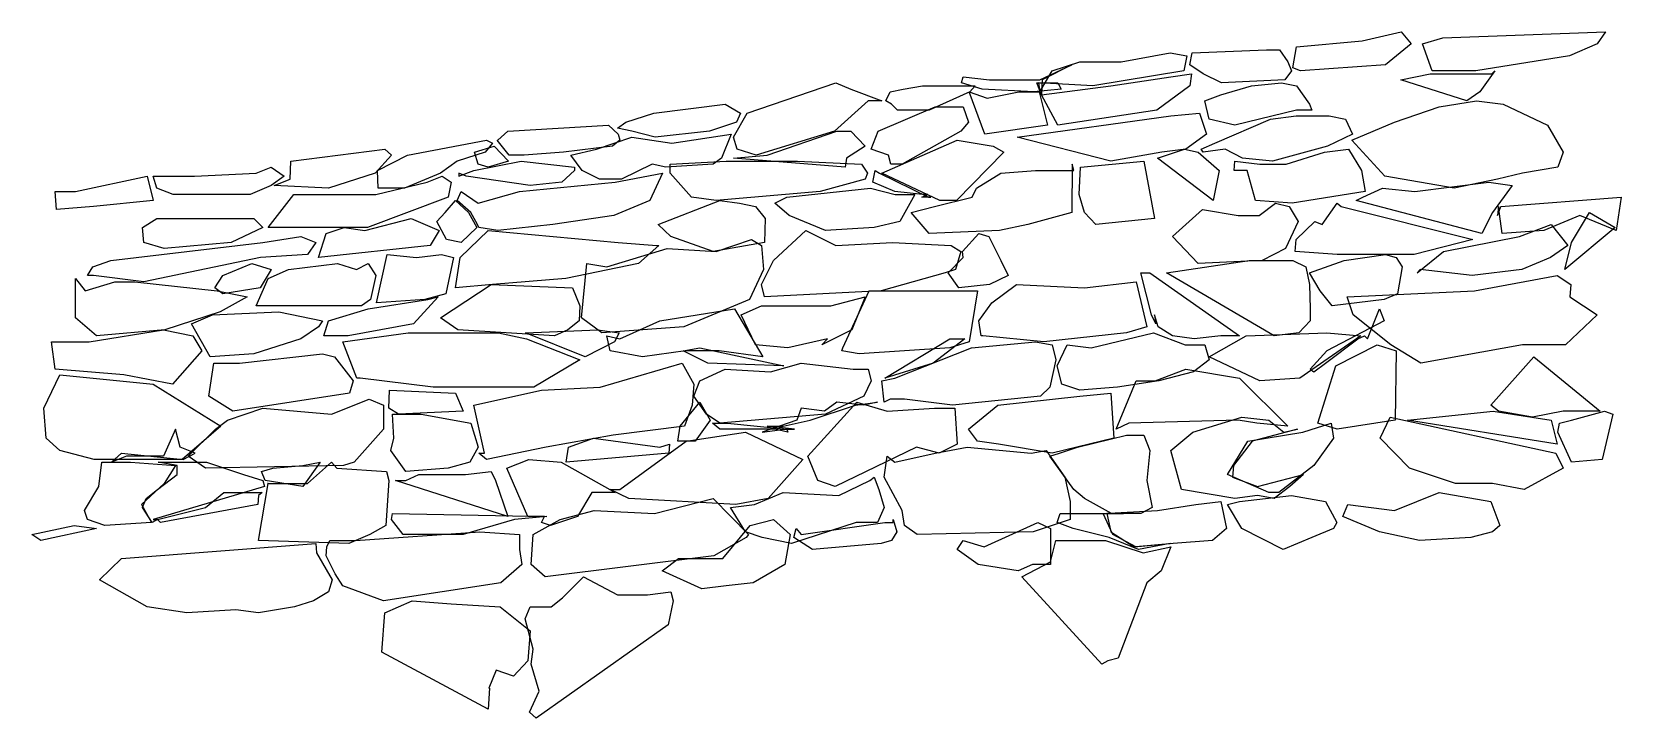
# Model space of a CAD drawing. Header units: metres. Extents: x -5.58 to 2.66, y -0.3 to 3.26.
import ezdxf

# ---------------------------------------------------------------- set-up
doc = ezdxf.new("R2010")
doc.units = ezdxf.units.M
doc.layers.add('デフォルト', color=7, linetype='Continuous')

msp = doc.modelspace()

# ---------------------------------------------------------------- linework, layer by layer
at = {"layer": 'デフォルト', "extrusion": (-0.250114, 0.770446, -0.586392)}
msp.add_lwpolyline([(2.5247, 7.5326), (2.6592, 7.4116), (2.8514, 7.5449)], close=True, dxfattribs=at)
at = {"layer": 'デフォルト'}
for points in [[(1.523, 3.265, 13.92), (1.574, 3.203, 13.763), (1.441, 3.093, 13.494), (1, 3.062, 13.512), (0.961, 3.078, 13.613), (0.98, 3.187, 13.929), (1.32, 3.218, 13.948)], [(1.738, 3.234, 13.772), (2.582, 3.265, 13.559), (2.539, 3.203, 13.366), (2.395, 3.14, 13.267), (1.91, 3.062, 13.251), (1.684, 3.062, 13.336), (1.633, 3.203, 13.733)], [(0.07, 3.109, 13.989), (0.324, 3.156, 13.997), (0.41, 3.14, 13.943), (0.395, 3.062, 13.682), (-0.078, 2.984, 13.654), (-0.359, 3, 13.815), (-0.352, 2.953, 13.887), (-0.289, 3.062, 13.977), (-0.145, 3.109, 13.998)], [(0.824, 3.171, 13.965), (0.891, 3.171, 13.919), (0.934, 3.109, 13.769), (0.953, 3.062, 13.598), (0.918, 3.015, 13.491), (0.59, 3, 13.448), (0.496, 3.046, 13.458), (0.426, 3.093, 13.785), (0.438, 3.156, 14.001)], [(-0.34, 3.015, 13.905), (-0.344, 2.937, 13.873), (-0.367, 3, 13.797), (-0.258, 3, 13.78), (-0.242, 2.968, 13.697), (-0.383, 2.953, 13.653), (-0.652, 2.968, 13.698), (-0.758, 3, 13.944), (-0.75, 3.031, 13.958), (-0.613, 3.015, 13.997), (-0.352, 3.015, 13.982), (-0.187, 3.093, 14.004)], [(1.52, 3.015, 13.319), (1.672, 3.046, 13.322), (1.992, 3.046, 13.179), (2.008, 3.062, 13.1), (1.93, 2.953, 12.905), (1.863, 2.906, 12.876)], [(-1.922, 2.656, 13.381), (-1.941, 2.718, 13.557), (-1.871, 2.843, 13.864), (-1.41, 3, 14.025), (-1.332, 2.968, 13.999), (-1.172, 2.906, 13.807), (-1.242, 2.906, 13.487), (-1.418, 2.75, 13.414), (-1.824, 2.625, 13.34)], [(-1.121, 2.89, 13.594), (-1.152, 2.906, 13.889), (-1.129, 2.953, 13.968), (-1.062, 2.968, 14), (-0.961, 2.984, 13.981), (-0.687, 2.984, 13.712), (-0.715, 2.953, 13.659), (-0.926, 2.859, 13.592), (-1.09, 2.859, 13.561)], [(0.016, 2.984, 13.654), (0.328, 3.031, 13.636), (0.434, 3.046, 13.555), (0.426, 2.984, 13.396), (0.254, 2.859, 13.259), (-0.258, 2.781, 13.207), (-0.344, 2.937, 13.626)], [(0.504, 2.906, 13.238), (0.586, 2.937, 13.353), (0.746, 2.984, 13.405), (0.902, 3, 13.39), (0.98, 2.984, 13.348), (1.047, 2.89, 13.149), (1.059, 2.859, 12.986), (0.98, 2.859, 12.941), (0.66, 2.781, 12.912), (0.527, 2.812, 13.021)], [(-2.543, 2.765, 13.947), (-2.5, 2.796, 14.031), (-2.355, 2.843, 14.046), (-1.984, 2.89, 14), (-1.906, 2.843, 13.913), (-1.926, 2.796, 13.761), (-2.066, 2.75, 13.661), (-2.348, 2.718, 13.662), (-2.469, 2.75, 13.711)], [(-0.461, 2.953, 13.661), (-0.355, 2.953, 13.621), (-0.312, 2.781, 13.217), (-0.637, 2.734, 13.174), (-0.719, 2.953, 13.574), (-0.625, 2.921, 13.64)], [(1.488, 2.796, 12.662), (1.719, 2.875, 12.832), (1.914, 2.906, 12.821), (2.051, 2.89, 12.769), (2.281, 2.781, 12.458), (2.363, 2.64, 12.219), (2.336, 2.562, 12.097), (2.152, 2.531, 11.975), (2.023, 2.5, 12.021), (1.797, 2.453, 11.997), (1.438, 2.515, 12.04), (1.266, 2.703, 12.505)], [(-1.125, 2.578, 13.013), (-1.137, 2.625, 13.064), (-1.227, 2.656, 13.18), (-1.191, 2.75, 13.372), (-0.895, 2.875, 13.579), (-0.75, 2.875, 13.541), (-0.723, 2.796, 13.291), (-0.762, 2.75, 13.197), (-1.066, 2.578, 12.976)], [(0.328, 2.828, 13.191), (0.477, 2.843, 13.121), (0.512, 2.734, 12.832), (0.406, 2.656, 12.678), (0.281, 2.64, 12.666), (0.016, 2.593, 12.678), (-0.469, 2.718, 13.128)], [(0.555, 2.687, 12.724), (0.844, 2.812, 12.909), (0.977, 2.828, 12.93), (1.148, 2.828, 12.893), (1.234, 2.812, 12.827), (1.27, 2.734, 12.667), (1.141, 2.671, 12.496), (0.855, 2.593, 12.422), (0.699, 2.609, 12.386), (0.609, 2.656, 12.429), (0.496, 2.64, 12.605), (0.484, 2.656, 12.649)], [(-3.105, 2.625, 13.702), (-3.168, 2.703, 13.889), (-3.164, 2.703, 14.013), (-3.113, 2.75, 14.056), (-2.59, 2.781, 14.03), (-2.539, 2.734, 13.781), (-2.531, 2.703, 13.703), (-2.57, 2.671, 13.676), (-2.824, 2.64, 13.616), (-3.027, 2.625, 13.626)], [(-2.727, 2.546, 13.306), (-2.785, 2.625, 13.518), (-2.652, 2.656, 13.628), (-2.469, 2.718, 13.673), (-2.262, 2.687, 13.633), (-1.953, 2.734, 13.601), (-2.004, 2.609, 13.328), (-2.047, 2.578, 13.312), (-2.293, 2.562, 13.263), (-2.363, 2.578, 13.205), (-2.523, 2.5, 13.215), (-2.637, 2.5, 13.227)], [(-1.941, 2.609, 13.322), (-1.766, 2.625, 13.343), (-1.406, 2.75, 13.417), (-1.332, 2.75, 13.394), (-1.258, 2.671, 13.257), (-1.355, 2.609, 13.185), (-1.363, 2.562, 13.134)], [(-3.75, 2.656, 14.097), (-3.715, 2.625, 14.043), (-3.801, 2.531, 13.781), (-4.043, 2.453, 13.698), (-4.324, 2.468, 13.727), (-4.242, 2.5, 13.912), (-4.238, 2.593, 14.042)], [(-3.785, 2.453, 13.673), (-3.789, 2.546, 13.751), (-3.633, 2.625, 14.038), (-3.223, 2.703, 14.038), (-3.191, 2.687, 13.943), (-3.23, 2.64, 13.839), (-3.375, 2.593, 13.642), (-3.461, 2.531, 13.602), (-3.648, 2.453, 13.633)], [(-3.266, 2.578, 13.608), (-3.285, 2.64, 13.724), (-3.184, 2.671, 13.845), (-3.109, 2.593, 13.614), (-3.215, 2.562, 13.581)], [(-1.172, 2.531, 12.892), (-0.781, 2.703, 13.154), (-0.594, 2.671, 13.055), (-0.539, 2.64, 12.948), (-0.785, 2.39, 12.49), (-0.871, 2.39, 12.444)], [(0.258, 2.609, 12.625), (0.398, 2.656, 12.649), (0.469, 2.64, 12.627), (0.578, 2.546, 12.388), (0.547, 2.39, 12.139)], [(0.66, 2.593, 12.302), (0.789, 2.578, 12.394), (0.926, 2.578, 12.387), (1.125, 2.64, 12.456), (1.25, 2.656, 12.441), (1.316, 2.546, 12.289), (1.336, 2.437, 11.99), (0.957, 2.375, 11.939), (0.766, 2.39, 11.996), (0.723, 2.546, 12.116), (0.656, 2.546, 12.228)], [(-4.418, 2.531, 14.071), (-4.34, 2.562, 14.067), (-4.273, 2.515, 13.966), (-4.34, 2.468, 13.742), (-4.449, 2.421, 13.68), (-4.848, 2.421, 13.709), (-4.934, 2.453, 13.804), (-4.953, 2.515, 14.034), (-4.738, 2.515, 14.092)], [(-3.367, 2.531, 13.303), (-3.367, 2.515, 13.546), (-3.289, 2.546, 13.577), (-3.043, 2.593, 13.598), (-2.766, 2.562, 13.39), (-2.766, 2.546, 13.317), (-2.832, 2.484, 13.234), (-2.996, 2.468, 13.186), (-3.328, 2.515, 13.257)], [(-1.246, 2.531, 12.912), (-1.258, 2.5, 12.832), (-1.492, 2.437, 12.753), (-2.031, 2.39, 12.827), (-2.16, 2.406, 12.803), (-2.27, 2.531, 13.028), (-2.27, 2.578, 13.185), (-1.98, 2.593, 13.293), (-1.609, 2.593, 13.23), (-1.277, 2.578, 13.064)], [(-0.414, 2.265, 12.068), (-0.562, 2.234, 12.07), (-0.926, 2.218, 12.161), (-1.02, 2.328, 12.194), (-0.898, 2.359, 12.395), (-0.703, 2.406, 12.516), (-0.68, 2.453, 12.594), (-0.555, 2.531, 12.672), (-0.375, 2.546, 12.662), (-0.176, 2.546, 12.515), (-0.184, 2.578, 12.487), (-0.187, 2.328, 12.089)], [(-0.062, 2.265, 12.029), (-0.121, 2.328, 12.076), (-0.148, 2.421, 12.195), (-0.141, 2.562, 12.492), (0.188, 2.593, 12.609), (0.242, 2.296, 11.996)], [(-4.984, 2.515, 14.082), (-4.953, 2.39, 13.77), (-5.262, 2.359, 13.74), (-5.453, 2.343, 13.773), (-5.461, 2.437, 14.036), (-5.355, 2.437, 14.085)], [(-4.355, 2.25, 13.187), (-4.223, 2.421, 13.637), (-3.797, 2.421, 13.644), (-3.531, 2.484, 13.609), (-3.453, 2.515, 13.55), (-3.406, 2.484, 13.31), (-3.422, 2.406, 13.093), (-3.84, 2.25, 13.068)], [(-3.27, 2.265, 12.795), (-3.305, 2.328, 12.974), (-3.375, 2.39, 13.056), (-3.355, 2.437, 13.127), (-3.266, 2.375, 13.188), (-3.051, 2.437, 13.153), (-2.555, 2.484, 13.194), (-2.309, 2.531, 13.012), (-2.375, 2.39, 12.742), (-2.562, 2.312, 12.712), (-2.879, 2.265, 12.674), (-3.164, 2.234, 12.758), (-3.262, 2.25, 12.727)], [(-0.93, 2.406, 12.478), (-0.918, 2.406, 12.438), (-0.965, 2.406, 12.45), (-0.934, 2.421, 12.474), (-0.961, 2.421, 12.512), (-1.105, 2.437, 12.634), (-1.219, 2.484, 12.682), (-1.207, 2.546, 12.779), (-1.184, 2.531, 12.895)], [(1.324, 2.406, 11.935), (1.426, 2.453, 11.994), (1.594, 2.437, 12.001), (1.977, 2.484, 11.977), (2.098, 2.468, 11.911), (1.996, 2.328, 11.552), (1.941, 2.218, 11.449), (1.289, 2.39, 11.906)], [(-1, 2.421, 12.481), (-1.078, 2.281, 12.268), (-1.211, 2.25, 12.22), (-1.465, 2.234, 12.228), (-1.652, 2.312, 12.307), (-1.727, 2.375, 12.41), (-1.664, 2.406, 12.712), (-1.23, 2.453, 12.674), (-1.102, 2.421, 12.619)], [(2.039, 2.359, 11.599), (2.664, 2.406, 11.679), (2.637, 2.234, 11.281), (2.449, 2.312, 11.245), (2.262, 2.234, 11.303), (2.047, 2.218, 11.336), (2.027, 2.359, 11.419), (2.023, 2.312, 11.489)], [(-3.43, 2.187, 12.663), (-3.48, 2.281, 12.928), (-3.437, 2.328, 13.024), (-3.383, 2.39, 13.052), (-3.316, 2.328, 12.99), (-3.273, 2.25, 12.761), (-3.355, 2.171, 12.62)], [(-1.828, 2.359, 12.677), (-1.777, 2.296, 12.5), (-1.781, 2.171, 12.288), (-2.047, 2.125, 12.225), (-2.266, 2.203, 12.262), (-2.332, 2.265, 12.55), (-2.012, 2.39, 12.773), (-1.91, 2.375, 12.77)], [(0.801, 2.078, 11.356), (0.469, 2.062, 11.438), (0.336, 2.203, 11.721), (0.492, 2.343, 11.962), (0.676, 2.312, 11.968), (0.785, 2.312, 11.944), (0.871, 2.375, 11.958), (0.941, 2.359, 11.925), (0.988, 2.281, 11.82), (0.922, 2.14, 11.455)], [(1.59, 2.109, 11.297), (1.191, 2.109, 11.301), (0.973, 2.125, 11.352), (0.977, 2.187, 11.488), (1.074, 2.281, 11.66), (1.113, 2.265, 11.687), (1.191, 2.375, 11.815), (1.211, 2.359, 11.855), (1.895, 2.187, 11.388)], [(2.406, 2.171, 10.975), (2.5, 2.328, 11.149), (2.633, 2.25, 11.26), (2.371, 2.031, 10.874)], [(-4.832, 2.296, 13.428), (-4.43, 2.296, 13.345), (-4.383, 2.25, 13.247), (-4.547, 2.171, 13.088), (-4.895, 2.14, 13.118), (-5, 2.171, 13.176), (-5.008, 2.25, 13.364), (-4.934, 2.296, 13.422)], [(-4.055, 2.218, 13.021), (-3.961, 2.25, 13.059), (-3.855, 2.234, 13.051), (-3.613, 2.296, 13.07), (-3.469, 2.234, 12.803), (-3.516, 2.156, 12.66), (-4.094, 2.093, 12.715)], [(-3.383, 1.937, 12.23), (-3.359, 2.093, 12.563), (-3.215, 2.234, 12.729), (-2.539, 2.171, 12.524), (-2.34, 2.156, 12.42), (-2.328, 2.156, 12.368), (-2.434, 2.062, 12.223), (-2.812, 1.984, 12.091), (-3.191, 1.953, 12.138)], [(-0.762, 2.125, 11.816), (-0.789, 2.031, 11.629), (-0.844, 2.015, 11.527), (-1.176, 1.921, 11.524), (-1.781, 1.89, 11.638), (-1.797, 1.953, 11.828), (-1.734, 2.078, 12.053), (-1.566, 2.234, 12.239), (-1.41, 2.156, 12.158), (-1.117, 2.171, 12.07), (-0.812, 2.156, 11.918)], [(1.742, 2.125, 11.268), (2.137, 2.203, 11.297), (2.301, 2.265, 11.25), (2.387, 2.156, 10.977), (2.297, 2.093, 10.899), (2.148, 2.031, 10.862), (1.891, 2, 10.851), (1.621, 2.031, 10.864), (1.605, 2.015, 11.03)], [(-4.383, 2.171, 13.074), (-4.187, 2.203, 13.071), (-4.109, 2.171, 12.934), (-4.152, 2.109, 12.69), (-4.395, 2.093, 12.663), (-5, 1.968, 12.716), (-5.262, 2, 12.728), (-5.293, 2, 12.784), (-5.266, 2.046, 13.019), (-5.172, 2.078, 13.1)], [(-1.785, 2.031, 12.008), (-1.859, 1.875, 11.755), (-2.199, 1.734, 11.579), (-2.625, 1.703, 11.551), (-2.73, 1.781, 11.632), (-2.703, 2.062, 11.992), (-2.598, 2.046, 12.062), (-2.285, 2.14, 12.189), (-2.031, 2.125, 12.21), (-1.848, 2.187, 12.144), (-1.797, 2.156, 12.088)], [(-0.555, 2.078, 11.699), (-0.516, 2, 11.477), (-0.613, 1.953, 11.369), (-0.773, 1.937, 11.378), (-0.828, 2.015, 11.506), (-0.75, 2.093, 11.722), (-0.754, 2.125, 11.857), (-0.668, 2.218, 11.966), (-0.617, 2.203, 11.918)], [(-4.441, 2.062, 12.647), (-4.34, 2.031, 12.616), (-4.398, 1.937, 12.517), (-4.59, 1.906, 12.514), (-4.633, 1.937, 12.566), (-4.59, 2, 12.623)], [(-4.25, 2.031, 12.65), (-3.996, 2.062, 12.642), (-3.898, 2.031, 12.588), (-3.836, 2.062, 12.567), (-3.797, 2, 12.44), (-3.824, 1.875, 12.181), (-3.871, 1.843, 12.109), (-4.418, 1.843, 12.135), (-4.355, 1.984, 12.575)], [(-3.395, 2.093, 12.491), (-3.434, 1.906, 12.08), (-3.543, 1.875, 12.051), (-3.793, 1.859, 12.098), (-3.738, 2.109, 12.619), (-3.586, 2.093, 12.625), (-3.457, 2.109, 12.58)], [(0.992, 1.703, 10.541), (0.863, 1.687, 10.566), (0.305, 2.015, 11.393), (0.734, 2.078, 11.354), (0.961, 2.078, 11.304), (1.027, 2.046, 11.241), (1.047, 1.953, 11.081), (1.051, 1.828, 10.682), (1.051, 1.765, 10.588)], [(1.434, 1.875, 10.772), (1.164, 1.843, 10.784), (1.102, 1.921, 10.798), (1.047, 2.015, 11.196), (1.227, 2.078, 11.265), (1.441, 2.109, 11.284), (1.496, 2.093, 11.239), (1.527, 2.046, 11.107), (1.504, 1.906, 10.831)], [(-5.047, 1.968, 12.633), (-4.621, 1.921, 12.507), (-4.465, 1.89, 12.343), (-4.605, 1.812, 12.124), (-4.891, 1.718, 11.966), (-5.246, 1.687, 12.057), (-5.355, 1.781, 12.202), (-5.355, 1.984, 12.414), (-5.305, 1.921, 12.59), (-5.152, 1.968, 12.644)], [(0.586, 1.687, 10.576), (0.449, 1.671, 10.602), (0.336, 1.687, 10.575), (0.262, 1.734, 10.607), (0.242, 1.796, 10.689), (0.25, 1.75, 10.724), (0.227, 1.796, 10.897), (0.172, 2.015, 11.269), (0.219, 2.015, 11.381), (0.684, 1.687, 10.59)], [(2.375, 1.64, 10.061), (2.152, 1.64, 10.026), (1.625, 1.546, 10.022), (1.469, 1.64, 10.14), (1.273, 1.796, 10.611), (1.242, 1.89, 10.715), (1.902, 1.921, 10.796), (2.332, 2, 10.819), (2.402, 1.953, 10.73), (2.398, 1.89, 10.645), (2.539, 1.796, 10.398)], [(-2.738, 1.843, 11.727), (-2.742, 1.765, 11.617), (-2.801, 1.718, 11.543), (-2.871, 1.687, 11.549), (-3.371, 1.718, 11.634), (-3.461, 1.781, 11.752), (-3.199, 1.953, 12.136), (-2.777, 1.937, 11.932)], [(-1.289, 1.593, 10.714), (-1.379, 1.609, 10.764), (-1.375, 1.625, 10.82), (-1.238, 1.921, 11.423), (-1, 1.921, 11.422), (-0.676, 1.921, 11.309), (-0.719, 1.656, 10.668), (-0.82, 1.625, 10.646)], [(0.098, 1.703, 10.65), (-0.332, 1.656, 10.616), (-0.648, 1.687, 10.618), (-0.656, 1.687, 10.83), (-0.668, 1.765, 11.006), (-0.602, 1.859, 11.218), (-0.473, 1.953, 11.369), (-0.121, 1.937, 11.357), (0.148, 1.968, 11.263), (0.203, 1.734, 10.702)], [(-3.473, 1.89, 11.918), (-3.602, 1.75, 11.689), (-3.941, 1.687, 11.688), (-4.066, 1.687, 11.75), (-4.043, 1.765, 11.988), (-3.836, 1.828, 12.078), (-3.527, 1.875, 12.016)], [(-2.191, 1.609, 10.854), (-2.414, 1.578, 10.909), (-2.582, 1.609, 10.991), (-2.598, 1.687, 11.065), (-2.531, 1.671, 11.29), (-2.324, 1.765, 11.514), (-1.937, 1.828, 11.524), (-1.789, 1.578, 10.897), (-2.016, 1.609, 10.842)], [(-1.66, 1.625, 10.852), (-1.828, 1.64, 11.056), (-1.902, 1.796, 11.501), (-1.797, 1.843, 11.531), (-1.437, 1.843, 11.519), (-1.258, 1.89, 11.503), (-1.328, 1.718, 11.138), (-1.484, 1.64, 10.88), (-1.453, 1.671, 10.851)], [(1.348, 1.671, 10.317), (1.41, 1.828, 10.102), (1.434, 1.765, 10.022), (1.137, 1.609, 9.929), (1.051, 1.515, 9.977), (1.07, 1.5, 10.07), (1.129, 1.546, 10.173), (1.297, 1.671, 10.348), (1.332, 1.687, 10.359)], [(-4.301, 1.812, 12.103), (-4.074, 1.765, 11.959), (-4.094, 1.734, 11.905), (-4.187, 1.671, 11.768), (-4.43, 1.593, 11.563), (-4.656, 1.578, 11.519), (-4.754, 1.75, 11.96), (-4.645, 1.796, 12.049)], [(-5.285, 1.656, 11.954), (-4.898, 1.718, 11.915), (-4.746, 1.687, 11.803), (-4.699, 1.609, 11.558), (-4.852, 1.437, 11.402), (-5.105, 1.484, 11.408), (-5.461, 1.515, 11.512), (-5.48, 1.656, 11.882), (-5.457, 1.656, 11.923)], [(-3.016, 1.671, 11.485), (-2.738, 1.562, 11.159), (-2.977, 1.421, 10.898), (-3.5, 1.421, 10.904), (-3.879, 1.468, 11), (-3.895, 1.468, 11.16), (-3.969, 1.656, 11.598), (-3.629, 1.703, 11.654), (-3.16, 1.703, 11.564)], [(-2.535, 1.703, 11.449), (-2.559, 1.656, 11.317), (-2.711, 1.578, 11.198), (-3.02, 1.703, 11.544), (-2.645, 1.718, 11.509)], [(-0.348, 1.375, 10.005), (-0.805, 1.328, 9.974), (-1.055, 1.359, 10.025), (-1.129, 1.359, 10.075), (-1.16, 1.343, 10.188), (-1.172, 1.453, 10.401), (-1.105, 1.468, 10.473), (-0.707, 1.625, 10.581), (-0.375, 1.656, 10.596), (-0.289, 1.64, 10.567), (-0.27, 1.562, 10.365), (-0.301, 1.421, 10.145)], [(-0.906, 1.546, 10.529), (-1.156, 1.468, 10.456), (-0.82, 1.671, 10.576), (-0.742, 1.671, 10.576)], [(0.266, 1.453, 10.183), (0.051, 1.421, 10.098), (-0.145, 1.406, 10.107), (-0.238, 1.437, 10.182), (-0.262, 1.531, 10.251), (-0.211, 1.64, 10.47), (-0.086, 1.625, 10.605), (0.238, 1.703, 10.6), (0.402, 1.64, 10.544), (0.504, 1.64, 10.422), (0.527, 1.562, 10.304), (0.445, 1.5, 10.242)], [(1.137, 1.703, 10.47), (1.313, 1.687, 10.389), (0.996, 1.468, 10.018), (0.789, 1.453, 10.064), (0.527, 1.578, 10.374), (0.719, 1.687, 10.527)], [(-4.074, 1.593, 11.566), (-4.012, 1.578, 11.51), (-3.914, 1.453, 11.177), (-3.934, 1.39, 11.01), (-4.539, 1.296, 10.918), (-4.664, 1.375, 11.201), (-4.637, 1.546, 11.425), (-4.504, 1.546, 11.521)], [(-1.68, 1.531, 10.845), (-1.684, 1.531, 10.787), (-2.074, 1.546, 10.74), (-2.203, 1.609, 10.836), (-2.117, 1.625, 10.808)], [(1.492, 1.25, 9.343), (1.191, 1.203, 9.314), (1.141, 1.218, 9.315), (1.09, 1.234, 9.4), (1.184, 1.531, 9.911), (1.398, 1.64, 9.997), (1.496, 1.609, 10.051)], [(1.988, 1.328, 9.508), (2.211, 1.578, 9.938), (2.555, 1.296, 9.346), (2.363, 1.296, 9.311), (2.203, 1.265, 9.345), (2.027, 1.296, 9.343)], [(-2.207, 1.546, 10.812), (-2.148, 1.437, 10.642), (-2.156, 1.328, 10.347), (-2.195, 1.218, 10.174), (-2.566, 1.171, 10.046), (-2.914, 1.109, 10.034), (-3.223, 1.046, 10.08), (-3.262, 1.078, 10.122), (-3.234, 1.078, 10.273), (-3.289, 1.328, 10.763), (-2.937, 1.406, 10.829), (-2.633, 1.421, 10.839)], [(-1.227, 1.453, 10.498), (-1.266, 1.375, 10.346), (-1.465, 1.281, 10.179), (-2.012, 1.234, 10.176), (-2.082, 1.281, 10.237), (-2.148, 1.375, 10.483), (-2.117, 1.453, 10.629), (-1.984, 1.515, 10.749), (-1.75, 1.5, 10.74), (-1.59, 1.546, 10.723), (-1.32, 1.515, 10.66), (-1.242, 1.515, 10.616)], [(0.773, 1.234, 9.37), (0.676, 1.25, 9.416), (0.109, 1.234, 9.418), (0.043, 1.203, 9.49), (0.148, 1.453, 10.018), (0.246, 1.453, 10.085), (0.406, 1.515, 10.09), (0.684, 1.468, 9.921), (0.934, 1.218, 9.414)], [(-4.602, 1.218, 10.925), (-4.801, 1.046, 10.601), (-4.859, 1.046, 10.574), (-5.258, 1.046, 10.617), (-5.437, 1.093, 10.67), (-5.508, 1.156, 10.929), (-5.52, 1.312, 11.244), (-5.437, 1.484, 11.468), (-4.953, 1.437, 11.337)], [(-3.383, 1.39, 10.846), (-3.344, 1.296, 10.728), (-3.68, 1.281, 10.686), (-3.73, 1.312, 10.716), (-3.727, 1.406, 10.849)], [(-3.758, 1.328, 10.791), (-3.758, 1.203, 10.582), (-3.91, 1.031, 10.268), (-3.965, 1.015, 10.239), (-4.68, 1, 10.453), (-4.77, 1.062, 10.539), (-4.629, 1.203, 10.698), (-4.566, 1.25, 10.818), (-4.383, 1.312, 10.92), (-4.027, 1.281, 10.903), (-3.832, 1.359, 10.888)], [(-2.062, 1.25, 10.183), (-2.141, 1.14, 9.964), (-2.23, 1.14, 9.989), (-2.219, 1.218, 10.016), (-2.117, 1.343, 10.199)], [(-1.266, 1.328, 10.02), (-1.406, 1.343, 9.904), (-1.469, 1.296, 9.909), (-1.59, 1.312, 9.898), (-1.613, 1.25, 9.903), (-1.793, 1.187, 9.924), (-1.676, 1.203, 9.946), (-1.625, 1.203, 10.044), (-1.766, 1.218, 10.134), (-1.684, 1.218, 10.105), (-1.543, 1.25, 10.135), (-1.309, 1.328, 10.245), (-1.195, 1.343, 10.095)], [(-0.875, 1.078, 9.166), (-0.992, 1.109, 9.146), (-1.414, 0.906, 9.208), (-1.504, 0.937, 9.267), (-1.555, 1.062, 9.444), (-1.301, 1.343, 9.899), (-1.145, 1.296, 9.964), (-0.898, 1.312, 9.973), (-0.793, 1.312, 9.918), (-0.781, 1.125, 9.358), (-0.781, 1.125, 9.228)], [(0.031, 1.156, 9.306), (-0.289, 1.078, 9.243), (-0.566, 1.125, 9.179), (-0.676, 1.14, 9.262), (-0.723, 1.203, 9.408), (-0.57, 1.328, 9.963), (-0.145, 1.375, 9.992), (0.016, 1.39, 9.907)], [(-3.305, 1.234, 10.618), (-3.266, 1.109, 10.397), (-3.309, 1.031, 10.077), (-3.422, 1, 10.031), (-3.641, 0.984, 10.093), (-3.719, 1.093, 10.188), (-3.703, 1.156, 10.531), (-3.711, 1.281, 10.612), (-3.562, 1.281, 10.698)], [(0.863, 0.843, 8.579), (0.777, 0.859, 8.498), (0.66, 0.843, 8.497), (0.383, 0.89, 8.698), (0.328, 1.093, 8.847), (0.441, 1.187, 9.175), (0.695, 1.265, 9.316), (0.836, 1.25, 9.278), (0.914, 1.187, 9.213), (0.984, 1.203, 9.205), (0.75, 1.14, 9.197), (0.652, 1.015, 8.944), (0.648, 0.953, 8.788), (0.777, 0.906, 8.688), (1.016, 0.968, 8.707), (0.945, 0.906, 8.703)], [(2.16, 0.89, 8.555), (1.996, 0.921, 8.468), (1.805, 0.921, 8.459), (1.566, 1, 8.484), (1.414, 1.156, 8.767), (1.465, 1.265, 9.233), (2.324, 1.078, 8.897), (2.363, 1, 8.727)], [(1.555, 1.25, 9.309), (2, 1.296, 9.297), (2.301, 1.25, 9.232), (2.332, 1.125, 8.965)], [(2.336, 1.187, 9.147), (2.344, 1.234, 9.193), (2.406, 1.25, 9.211), (2.578, 1.296, 9.213), (2.621, 1.281, 9.181), (2.566, 1.046, 8.801), (2.406, 1.031, 8.779)], [(-4.734, 1.078, 10.588), (-4.812, 1.109, 10.488), (-4.836, 1.203, 10.434), (-4.898, 1.062, 10.444), (-5.09, 1.062, 10.525), (-5.168, 1.031, 10.52), (-5.117, 1.078, 10.537), (-4.797, 1.046, 10.597)], [(-2.809, 1.031, 9.935), (-2.797, 1.109, 9.985), (-2.668, 1.156, 10.02), (-2.324, 1.109, 10.014), (-2.273, 1.125, 9.981), (-2.277, 1.078, 9.907)], [(-1.762, 0.843, 9.198), (-1.93, 0.812, 9.168), (-2.484, 0.843, 9.188), (-2.582, 0.89, 9.277), (-2.531, 0.89, 9.415), (-2.187, 1.14, 9.966), (-1.879, 1.187, 9.887), (-1.582, 1.046, 9.434)], [(-1.727, 1.203, 9.944), (-1.969, 1.203, 9.92), (-2.012, 1.203, 9.948), (-2.051, 1.234, 10.133), (-1.973, 1.234, 10.163), (-1.664, 1.203, 10.088), (-1.66, 1.187, 9.959)], [(0.172, 0.765, 8.49), (0.02, 0.765, 8.475), (-0.121, 0.843, 8.563), (-0.176, 0.89, 8.777), (-0.301, 1.062, 9.092), (-0.25, 1.078, 9.21), (-0.156, 1.109, 9.251), (0.098, 1.171, 9.254), (0.188, 1.171, 9.149), (0.219, 1.093, 8.966), (0.203, 0.937, 8.843), (0.23, 0.796, 8.563)], [(0.836, 0.875, 8.653), (0.621, 0.968, 8.842), (0.727, 1.14, 9.179), (1.012, 1.187, 9.2), (1.16, 1.234, 9.158), (1.172, 1.156, 9.047), (1.07, 1.015, 8.788), (0.887, 0.875, 8.639)], [(-0.387, 0.671, 8.401), (-0.988, 0.656, 8.425), (-1.055, 0.703, 8.49), (-1.066, 0.781, 8.718), (-1.16, 0.953, 8.924), (-1.145, 1.062, 8.972), (-1.105, 1.031, 8.997), (-0.895, 1.078, 9.122), (-0.73, 1.109, 9.159), (-0.398, 1.078, 9.175), (-0.32, 1.093, 9.106), (-0.223, 0.953, 8.89), (-0.195, 0.828, 8.553), (-0.195, 0.734, 8.436)], [(-4.895, 0.921, 10.348), (-5.012, 0.812, 10.114), (-4.961, 0.718, 9.879), (-5.203, 0.703, 9.863), (-5.293, 0.734, 9.988), (-5.309, 0.781, 10.113), (-5.234, 0.906, 10.328), (-5.219, 1.031, 10.421), (-5.191, 1.031, 10.474), (-5.07, 1.031, 10.511), (-4.836, 1.015, 10.381)], [(-4.383, 0.937, 10.169), (-4.375, 0.906, 10.115), (-4.953, 0.734, 9.942), (-4.93, 0.734, 9.883), (-4.957, 0.718, 9.896), (-5.008, 0.796, 10.085), (-4.988, 0.843, 10.183), (-4.93, 0.89, 10.309), (-4.828, 0.968, 10.367), (-4.828, 1.015, 10.377), (-4.926, 1.031, 10.447), (-4.676, 1.031, 10.328), (-4.484, 0.968, 10.27)], [(-3.73, 0.937, 9.975), (-3.746, 0.703, 9.418), (-3.828, 0.656, 9.319), (-3.937, 0.609, 9.289), (-4.406, 0.625, 9.449), (-4.355, 0.921, 10.001), (-4.359, 0.921, 10.142), (-4.152, 0.921, 10.15), (-4.027, 1.031, 10.209), (-4, 1, 10.216), (-3.742, 0.984, 10.123)], [(-4.086, 1.031, 10.198), (-4.176, 0.906, 10.148), (-4.371, 0.937, 10.17), (-4.391, 0.984, 10.249), (-4.332, 1, 10.288), (-4.176, 1.015, 10.28)], [(-2.75, 0.75, 9.201), (-2.891, 0.703, 9.298), (-2.937, 0.718, 9.445), (-2.922, 0.75, 9.431), (-3.008, 0.75, 9.442), (-3.117, 1, 10.024), (-3.004, 1.046, 10.04), (-2.836, 1.031, 9.959), (-2.555, 0.875, 9.469), (-2.676, 0.875, 9.297)], [(-3.176, 0.937, 9.902), (-3.113, 0.75, 9.453), (-3.695, 0.937, 9.944), (-3.641, 0.937, 10.046), (-3.574, 0.968, 10.058), (-3.332, 0.968, 10.001), (-3.199, 0.984, 10.014)], [(-1.195, 0.718, 8.695), (-1.305, 0.718, 8.658), (-1.641, 0.609, 8.65), (-1.793, 0.64, 8.653), (-1.879, 0.671, 8.796), (-1.957, 0.796, 9.027), (-1.832, 0.812, 9.16), (-1.684, 0.875, 9.182), (-1.395, 0.859, 9.165), (-1.234, 0.937, 9.132), (-1.211, 0.953, 9.054), (-1.187, 0.89, 8.828), (-1.16, 0.796, 8.765)], [(-4.406, 0.859, 9.974), (-4.41, 0.812, 9.882), (-4.914, 0.718, 9.858), (-4.93, 0.734, 9.886), (-4.867, 0.75, 9.974), (-4.68, 0.796, 10.008), (-4.586, 0.875, 10.075), (-4.387, 0.875, 10.006)], [(-2.043, 0.546, 8.565), (-2.918, 0.437, 8.584), (-2.992, 0.5, 8.751), (-2.98, 0.656, 9.088), (-2.84, 0.734, 9.169), (-2.664, 0.781, 9.18), (-2.352, 0.765, 9.194), (-2.047, 0.843, 9.117), (-1.863, 0.656, 8.708), (-1.875, 0.64, 8.648)], [(0.543, 0.625, 8.078), (0.34, 0.609, 8.003), (0.145, 0.593, 8.035), (0.027, 0.656, 8.156), (-0.023, 0.765, 8.375), (0.258, 0.781, 8.492), (0.457, 0.812, 8.508), (0.586, 0.828, 8.458), (0.617, 0.687, 8.147)], [(1.059, 0.64, 7.959), (0.91, 0.578, 7.98), (0.695, 0.687, 8.059), (0.621, 0.812, 8.399), (0.684, 0.828, 8.474), (0.953, 0.859, 8.509), (1.129, 0.828, 8.459), (1.188, 0.718, 8.252), (1.172, 0.687, 8.052)], [(1.883, 0.64, 7.972), (1.617, 0.625, 7.932), (1.41, 0.671, 7.926), (1.219, 0.75, 8.092), (1.246, 0.812, 8.315), (1.488, 0.781, 8.394), (1.719, 0.875, 8.418), (1.988, 0.828, 8.294), (2.035, 0.703, 8.041), (1.996, 0.671, 7.981)], [(-2.91, 0.75, 9.279), (-3.078, 0.734, 9.202), (-3.344, 0.656, 9.26), (-3.656, 0.656, 9.281), (-3.715, 0.734, 9.287), (-3.711, 0.765, 9.44)], [(0.324, 0.609, 7.991), (0.16, 0.578, 8.007), (0.008, 0.64, 8.147), (-0.18, 0.687, 8.131), (-0.262, 0.718, 8.222), (-0.246, 0.765, 8.336), (0.082, 0.765, 8.44), (-0.004, 0.765, 8.399), (0.016, 0.671, 8.195), (0.137, 0.593, 8.032)], [(-5.535, 0.625, 9.852), (-5.582, 0.656, 9.92), (-5.363, 0.703, 9.981), (-5.246, 0.687, 9.849)], [(-3.051, 0.578, 8.946), (-3.039, 0.5, 8.733), (-3.148, 0.406, 8.654), (-3.758, 0.312, 8.641), (-3.969, 0.39, 8.669), (-4.008, 0.453, 8.959), (-4.055, 0.546, 9.039), (-4.051, 0.593, 9.148), (-4.035, 0.625, 9.192), (-3.902, 0.625, 9.287), (-3.258, 0.671, 9.222), (-3.051, 0.656, 9.171)], [(-2.227, 0.531, 8.53), (-1.996, 0.531, 8.545), (-1.855, 0.703, 8.533), (-1.734, 0.734, 8.518), (-1.648, 0.656, 8.476), (-1.676, 0.5, 8.353), (-1.84, 0.406, 8.294), (-1.98, 0.39, 8.231), (-2.105, 0.375, 8.24), (-2.312, 0.468, 8.492)], [(-1.176, 0.609, 8.409), (-1.531, 0.578, 8.365), (-1.629, 0.64, 8.478), (-1.617, 0.687, 8.563), (-1.59, 0.656, 8.615), (-1.156, 0.718, 8.693), (-1.113, 0.718, 8.67), (-1.113, 0.734, 8.57), (-1.094, 0.671, 8.509), (-1.121, 0.625, 8.429)], [(-0.391, 0.5, 8.039), (-0.465, 0.468, 8.044), (-0.672, 0.5, 8.097), (-0.781, 0.578, 8.318), (-0.75, 0.625, 8.388), (-0.641, 0.593, 8.405), (-0.363, 0.718, 8.302), (-0.297, 0.687, 8.185), (-0.297, 0.5, 8.082)], [(-4.105, 0.562, 9.221), (-4.023, 0.421, 8.89), (-4.043, 0.359, 8.665), (-4.121, 0.312, 8.591), (-4.219, 0.281, 8.575), (-4.406, 0.25, 8.584), (-4.523, 0.265, 8.642), (-4.777, 0.25, 8.634), (-4.984, 0.281, 8.704), (-5.23, 0.421, 9.059), (-5.117, 0.531, 9.392), (-4.109, 0.609, 9.297)], [(0, 0, 8), (-0.031, -0.016, 8.007), (-0.445, 0.437, 8.032), (-0.297, 0.515, 8.082), (-0.27, 0.625, 8.126), (-0.012, 0.625, 8.147), (0.184, 0.562, 8.006), (0.328, 0.593, 7.975), (0.277, 0.468, 7.993), (0.203, 0.406, 7.982), (0.055, 0.015, 7.995)], [(-2.996, 0.281, 8.354), (-2.887, 0.281, 8.302), (-2.828, 0.328, 8.357), (-2.719, 0.437, 8.36), (-2.543, 0.343, 8.243), (-2.387, 0.343, 8.204), (-2.266, 0.359, 8.228), (-2.254, 0.312, 8.187), (-2.281, 0.187, 8.172), (-2.965, -0.297, 8.385), (-3, -0.266, 8.402), (-2.949, -0.157, 8.364), (-2.992, -0.016, 8.332), (-2.98, 0.062, 8.381), (-3.023, 0.218, 8.386)], [(-3.609, 0.312, 8.546), (-3.406, 0.296, 8.533), (-3.152, 0.281, 8.437), (-2.996, 0.156, 8.407), (-3.008, 0, 8.473), (-3.082, -0.079, 8.537), (-3.172, -0.047, 8.581), (-3.211, -0.141, 8.578), (-3.207, -0.141, 8.512), (-3.215, -0.25, 8.487), (-3.766, 0.046, 8.563), (-3.75, 0.25, 8.567)]]:
    msp.add_polyline3d(points, close=True, dxfattribs=at)

doc.saveas('drawing.dxf')
